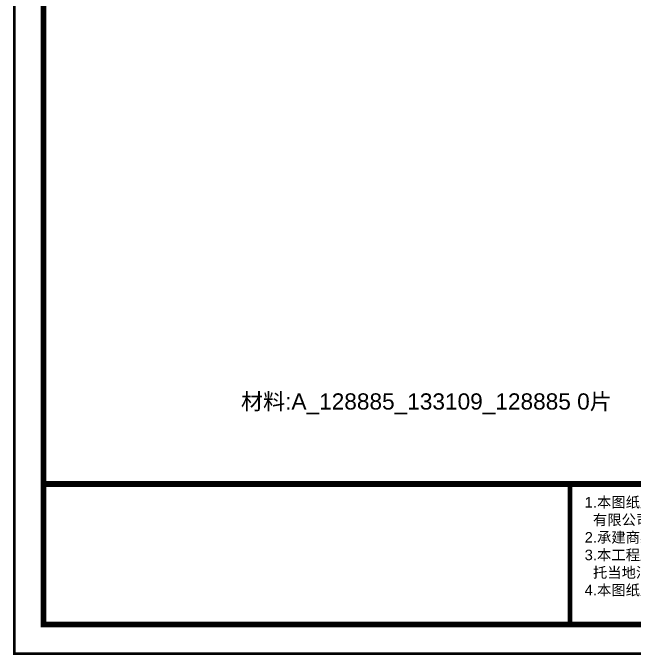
# Model space of a CAD drawing. Header units: inches. Extents: x -9450 to 207408, y -100115 to 6682.
# Drawn here: x 32592 to 36427, y -25115 to -21153 of the extents above; entities that cross this region are included whole.
import ezdxf

# ---------------------------------------------------------------- set-up
doc = ezdxf.new("R2010")
doc.units = ezdxf.units.IN
doc.header["$MEASUREMENT"] = 0
doc.layers.add('图纸外框', color=7, linetype='Continuous', lineweight=80)
doc.layers.add('字体及标识', color=7, linetype='Continuous')
doc.styles.get("Standard").update_dxf_attribs({"font": 'arial.ttf'})

# ---------------------------------------------------------------- blocks, each defined once
blk = doc.blocks.new('图框658')
at = {"color": 0}
blk.add_line((-3848.9, -8782.2), (-3848.9, -9622.2), dxfattribs=at)
for points in [[(-7172.9, 174.9, 17.5, 17.5, 0), (-7172.9, -9797.1, 17.5, 17.5, 0), (7172.9, -9797.1, 17.5, 17.5, 0), (7172.9, 174.9, 17.5, 17.5, 0)], [(-6998, 0, 35, 35, 0), (-6998, -9622.2, 35, 35, 0), (6998, -9622.2, 35, 35, 0), (6998, 0, 35, 35, 0)]]:
    blk.add_lwpolyline(points, format="xyseb", close=True, dxfattribs=at)
blk.add_lwpolyline([(-6998, -8782.2, 35, 35, 0), (6998, -8782.2, 35, 35, 0)], format="xyseb", dxfattribs=at)
at = {"layer": '字体及标识', "color": 255, "insert": (-3760, -8860), "char_height": 63, "width": 2000, "attachment_point": 1}
blk.add_mtext('1.本图纸所有权属广东省唯美陶瓷^J  有限公司;^J2.承建商必须实地核实所有尺寸;^J3.本工程所涉及的消防工程由经销商委^J  托当地消防公司承建;^J4.本图纸所标尺寸均为完成饰面后尺寸', dxfattribs=at)
blk = doc.blocks.new('单图框')
at = {"layer": '图纸外框', "color": 7, "xscale": 0.10314960629921, "yscale": 0.10314960629921, "zscale": 0.03937007874016}
blk.add_blockref('图框658', (0, 0), dxfattribs=at)

msp = doc.modelspace()

# ---------------------------------------------------------------- block references
at = {"xscale": 10, "yscale": 10, "zscale": 10}
msp.add_blockref('单图框', (40000, -15000), dxfattribs=at)

# ---------------------------------------------------------------- texts
at = {"insert": (34000, -23500), "char_height": 100, "attachment_point": 1}
msp.add_mtext('材料:A_128885_133109_128885 0片', dxfattribs=at)

doc.saveas('drawing.dxf')
